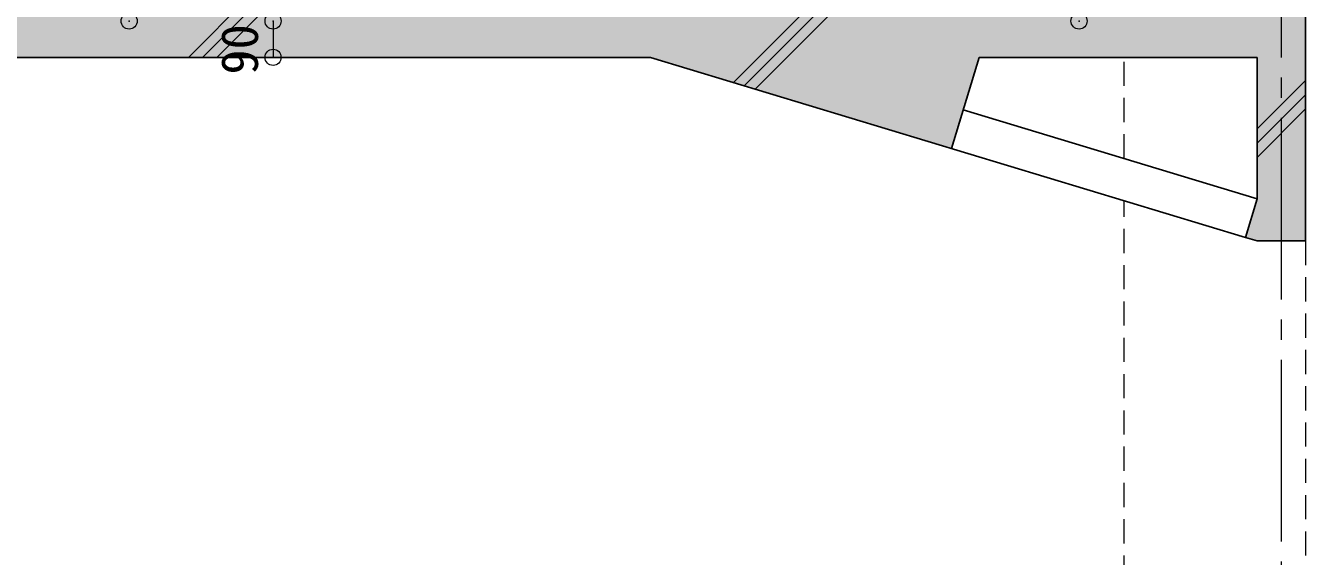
# Model space of a CAD drawing. Units: millimetres at full size, sheet at 1:50; details may follow other scales. Extents: x -9674 to 9699, y -6794 to 6791.
# Drawn here: x 3633 to 6808, y -1408 to -92 of the extents above; entities that cross this region are included whole.
import ezdxf
from ezdxf.enums import TextEntityAlignment as Align

# ---------------------------------------------------------------- set-up
doc = ezdxf.new("R2010")
doc.units = ezdxf.units.MM
doc.header["$LTSCALE"] = 50
doc.header["$PDMODE"] = 32
doc.header["$PDSIZE"] = 40
doc.linetypes.add('CHAIN2', pattern=[12, 9, -1, 1, -1])
doc.linetypes.add('DASHED1', pattern=[1.8, 1.2, -0.6])
for name, color, linetype, lineweight in [('1-0_芯', 7, 'CHAIN2', 9), ('1-1_躯体', 2, 'Continuous', 25), ('1-8_ハッチ', 4, 'Continuous', 9), ('1-B_寸法', 7, 'Continuous', 9), ('1-C_梁', 7, 'DASHED1', 9)]:
    doc.layers.add(name, color=color, linetype=linetype, lineweight=lineweight)
doc.layers.add('4-0', color=1, linetype='Continuous')
doc.styles.add('ＭＳ ゴシック', font='')
doc.styles.get('ＭＳ ゴシック').set_extended_font_data('MS Gothic')

msp = doc.modelspace()

# ---------------------------------------------------------------- linework, layer by layer
at = {"layer": '1-0_芯'}
msp.add_line((6747.5, 5079.12), (6747.5, -3890.88), dxfattribs=at)
at = {"layer": '1-1_躯体'}
for p, q in [((2307.5, -170.88), (5182.5, -170.88)), ((5182.5, -170.88), (6658.56, -617.13)), ((5929.86, -396.83), (5998.17, -170.88)), ((5998.17, -170.88), (6687.5, -170.88)), ((6687.5, -170.88), (6687.5, -521.41)), ((5958.8, -301.1), (6687.5, -521.41)), ((6687.5, -521.41), (6658.56, -617.13)), ((6658.56, -617.13), (6687.5, -625.88))]:
    msp.add_line(p, q, dxfattribs=at)
msp.add_lwpolyline([(6807.5, 9.12), (6807.5, -625.88), (6687.5, -625.88)], dxfattribs=at)
at = {"layer": '1-8_ハッチ'}
for p, q in [((4036.41, -170.88), (4216.41, 9.12)), ((4071.76, -170.88), (4251.76, 9.12)), ((4107.12, -170.88), (4287.12, 9.12)), ((5388.38, -233.12), (5630.62, 9.12)), ((5415.53, -241.33), (5665.98, 9.12)), ((5442.67, -249.54), (5701.33, 9.12)), ((6687.5, -348.21), (6807.5, -228.21)), ((6687.5, -383.57), (6807.5, -263.57)), ((6687.5, -418.92), (6807.5, -298.92))]:
    msp.add_line(p, q, dxfattribs=at)
at = {"layer": '1-B_寸法'}
msp.add_line((4246.6, -80.88), (4246.6, -170.88), dxfattribs=at)
at = {"layer": '1-B_寸法', "color": 3}
for p in [(3889.51, -80.88), (4246.6, -80.88), (6245.96, -80.88), (4246.6, -170.88)]:
    msp.add_point(p, dxfattribs=at)
at = {"layer": '1-C_梁'}
for p, q in [((6357.5, -421.64), (6357.5, -170.88)), ((6357.5, -2005.88), (6357.5, -526.11)), ((6807.5, -625.88), (6807.5, -2005.88))]:
    msp.add_line(p, q, dxfattribs=at)
at = {"layer": '4-0'}
for points in [[(6807.5, 9.12), (6687.5, -170.88), (2127.5, 9.12), (2307.5, -170.88)], [(6807.5, 9.12), (6687.5, -170.88), (6687.5, -521.41)], [(6807.5, -625.88), (6807.5, 9.12), (6687.5, -521.41)], [(5958.8, -301.1), (5998.17, -170.88), (5182.5, -170.88)], [(5182.5, -170.88), (5929.86, -396.83), (5958.8, -301.1)], [(6658.56, -617.13), (6687.5, -625.88), (6687.5, -521.41), (6807.5, -625.88)]]:
    msp.add_solid(points, dxfattribs=at)

# ---------------------------------------------------------------- texts
at = {"layer": '1-B_寸法', "style": 'ＭＳ ゴシック'}
msp.add_text('90', height=91.64, rotation=90, dxfattribs=at).set_placement((4236.6, -213.55), align=Align.BOTTOM_LEFT)

doc.saveas('drawing.dxf')
